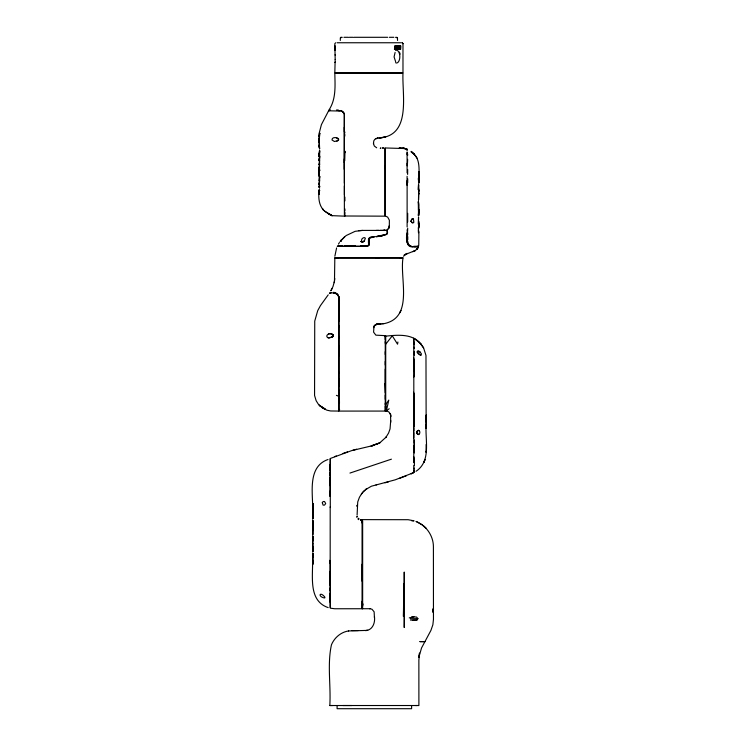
<?xml version="1.0" encoding="UTF-8"?>
<svg xmlns="http://www.w3.org/2000/svg" width="746" height="746" viewBox="0 0 746 746"><rect width="100%" height="100%" fill="white"/><g stroke="black" fill="none" stroke-linecap="round" stroke-linejoin="round"><path stroke-width="1.12" d="M312.565 502.636C311.996 487.231 309.776 465.756 328.016 459.517M313.022 534.49L312.77 520.466L312.649 527.571L312.91 522.331M312.76 518.871L312.621 508.903L312.76 518.871L313.031 513.602M312.555 541.969L312.77 551.471L312.77 536.038L313.04 541.298M312.714 540.813L312.77 536.038M312.649 509.695L312.621 512.931L312.854 503.429L313.031 508.8M319.447 137.506L318.915 135.315L319.717 133.161L318.915 142.672L319.195 138.635L319.605 148.603L318.924 146.319L319.419 144.342M319.764 170.545L318.924 168.26L319.586 165.78C318.523 203.341 319.754 124.349 319.614 160.418L319.577 164.232L318.962 164.232L319.754 164.232M329.779 584.976L329.685 571.408M330.189 506.86L330.17 607.505M334.982 48.145L335.029 46.457L335.178 47.585A3.413 0.485 90 0 1 335.178 47.865L335.178 48.313M335.495 49.786L334.833 49.786L334.833 46.485L335.402 46.485M338.712 355.917L338.721 345.631M333.471 293.103L337.024 293.859L338.908 297.011L338.889 401.786M344.344 183.18L344.27 114.287L343.253 112.273L341.64 111.079L328.604 110.781L329.35 110.734M344.419 194.827L344.428 163.924M357.092 515.122L357.726 501.965L359.451 497.237L362.146 493.022M362.09 607.692L362.09 608.745L334.767 608.755L330.319 608.177L330.245 561.104M362.09 601.229L362.09 608.745M362.09 581.246L362.09 564.209M367.694 630.239L365.633 630.622C372.627 630.156 375.294 622.826 374.473 616.774L374.427 617.408L374.128 611.823L372.012 609.258L369.624 608.605L370.1 608.699L362.547 608.736L362.547 519.626L408.155 519.71L414.067 520.829L411.811 520.857M344.96 215.995L384.852 216.163L384.852 147.988M385.262 409.442L385.262 411.074L339.794 411.083M385.262 408.584L385.262 406.197M385.262 404.724L385.262 403.11M385.262 399.324L385.262 395.1M385.262 392.853L384.833 383.556M385.262 384.283L385.262 369.111M385.262 364.99L385.262 361.428M385.262 354.509L385.262 351.627M385.262 343.337L385.262 341.584M385.309 216.004L385.309 147.969L405.255 148.566L399.352 147.997M385.719 336.148C393.636 335.336 405.637 333.966 413.75 338.274M390.717 420.53L390.046 428.922L388.563 433.081L385.747 437.613L386.297 436.96L379.714 442.91L371.06 445.977L379.015 443.301M396.331 47.362L396.182 46.756L396.462 49.152L394.373 49.152L395.902 48.788M397.049 46.951L397.049 45.851M400.378 45.851L400.378 49.152L400.341 47.147M400.555 45.851L400.555 47.147L399.968 47.147M407.12 232.771C405.031 242.152 408.09 248.605 418.058 246.339M407.12 226.924L407.12 180.495M407.456 240.296L407.456 235.969M413.769 465.607L413.75 472.61L395.268 479.809L371.387 486.215L365.531 489.628L366.845 488.649L363.153 491.838L364.897 490.178M413.778 428.148L413.806 443.217M414.058 416.8L414.049 396.49M414.216 426.824L414.216 399.66M418.581 213.757L418.571 215.631L418.851 209.374L418.45 215.631C418.515 211.23 418.982 204.068 418.366 201.625M418.487 200.077L418.683 190.099L418.879 194.146L418.786 193.289M418.581 205.458L418.45 201.625L418.711 208.61M418.571 200.077L418.692 195.293M411.904 152.576L411.205 152.109C420.781 157.08 418.972 170.312 418.888 179.189L418.795 171.673L418.888 182.975L418.795 171.673L418.506 175.273M426.152 421.882L426.152 415.158L426.152 428.344L425.975 355.45L423.616 347.934L421.08 344.065L414.263 338.404L418.879 341.761L423.616 347.934M312.658 560.591L312.649 564.433L312.621 559.621L312.555 560.61C312.994 576.854 308.294 600.838 328.193 607.617M318.971 171.711L319.213 175.758M329.592 477.645L329.667 485.59M329.788 601.929L329.704 593.48M335.299 47.986L335.327 46.793M338.926 401.898L338.926 410.57M338.926 390.195L338.889 411.074L330.627 410.971L326.972 410.207L322.403 407.913L318.794 404.761L324.995 409.293L324.613 409.013M413.704 423.588L413.694 392.237M414.44 410.44L414.431 424.148M418.459 213.328L418.45 215.631L418.851 211.034M418.487 212.657L418.45 201.625L418.469 210.167M418.692 225.516L418.692 221.348L418.786 227.213L418.823 223.175L418.683 224.91M312.546 530.658L312.77 520.466L312.583 526.732L312.798 522.526M344.801 136.108L344.801 134.355M404.369 614.545L404.248 627.535L404.239 572.051L404.369 614.545L404.351 585.209M407.67 222.01L407.708 213.337M414.384 402.747L414.422 393.981M418.599 217.273L418.45 224.835M329.564 475.043L329.583 472.917M335.019 49.814L335.057 46.821L334.945 47.576M344.866 197.056L344.894 200.898M368.477 239.121L368.468 243.205M399.269 47.632L399.269 47.352A3.87 1.669 90 0 0 399.241 46.886M399.362 46.271L399.576 46.886A3.46 1.52 -90 0 1 399.595 47.203L399.595 47.632A4.383 1.884 -90 0 1 399.548 47.968L399.343 48.826L399.436 48.22M418.357 223.931L418.487 217.254M418.702 227.213L418.823 223.175L418.767 224.966M344.932 215.286L344.932 216.126M407.624 174.415L407.68 169.491M407.577 231.586L407.698 228.183M414.44 458.193L414.366 465.728M344.223 163.001L344.26 158.907M339.458 403.306L339.477 401.777M344.932 212.368L344.95 214.4M407.698 178.76L407.717 182.621M319.512 148.603L319.111 138.635L319.008 139.782M335.178 59.419L334.823 43.66L335.737 42.755M418.879 194.146L418.888 193.671M312.555 564.396L313.04 553.131M386.988 411.111L388.871 411.969L390.568 414.338L390.717 422.255M407.12 154.674L407.148 152.669M344.288 127.333L344.344 131.902M335.187 46.364L334.833 46.252A142.449 124.2 2.8 0 0 334.889 48.994L335.28 49.907M329.713 470.614L329.667 464.655M414.282 342.116L414.375 344.969M413.685 437.967L413.778 432.615M418.515 232.649L418.45 227.362L418.515 232.649L418.487 230.094M319.018 190.305L318.943 194.072L319.624 190.193L318.943 194.072L319.027 189.82C318.477 196.468 318.393 204.423 323.316 209.794M406.999 185.316L407.092 176.298M312.76 503.447L312.621 512.931L312.705 508.921M344.95 152.669L344.978 151.214L344.736 160.763M413.778 339.206L413.769 370.697M335.178 48.779L335.075 49.795L335.038 46.485L334.926 49.786M313.031 530.658L312.947 525.995M319.409 191.424L319.064 193.988M362.547 608.736L362.565 607.981M312.872 556.945L312.677 558.027L313.115 556.936M339.29 380.833L339.355 378.604M338.852 382.773L338.87 390.708M407.092 152.128L407.092 172.895M410.971 221.254L412.23 218.774L413.396 218.802L413.825 222.103L412.314 222.784L410.971 221.254L412.128 222.756L413.685 222.746M338.759 323.037L338.759 327.429M407.652 159.308L407.475 163.421M418.87 179.18L418.338 179.18L418.786 175.562M413.806 471.509L413.834 470.819M312.816 561.552L312.649 564.433L312.798 558.334M312.826 556.218L312.844 553.14M414.384 351.319L414.366 355.255M407.344 242.478L407.391 241.629M418.851 209.374L418.571 215.631L418.487 214.167M312.621 512.931L312.621 508.903M401.926 42.755L402.98 43.66L402.98 72.744L334.823 72.744L335.178 59.428M312.677 530.658L312.816 527.935M399.063 46.886L399.278 48.816M414.375 470.633L414.375 472.302M363.889 246.357L368.282 245.975L368.888 245.359L369.233 238.431L370.258 237.62L374.576 236.762M318.915 142.672L318.962 141.945M418.758 245.509L418.888 231.81M399.241 48.229L399.25 48.136A3.646 1.539 -89.9 0 0 399.222 47.791M411.307 221.32L411.717 219.408L413.293 219.119M334.861 256.204L336.595 247.952M373.532 143.064L373.476 143.708L373.783 140.919L374.753 139.362L378.035 137.982L375.704 138.635M387.146 229.964L387.081 234.225L384.544 235.223M418.87 179.143L418.832 178.387M413.741 338.087L413.834 339.01M330.217 333.863L332.93 334.758L333.322 336.12L333.285 335.15C331.28 330.916 323.214 335.887 328.557 338.022L332.24 337.099L333.108 335.159M319.008 142.682L319.101 141.647M399.567 48.313L399.567 48.229A1.455 0.606 -90 0 1 399.595 47.94M312.649 545.223L312.695 542.92M361.568 520.531L361.661 519.664L362.09 523.067M319.614 160.418L318.99 160.409L319.68 156.679M319.381 160.409L319.708 156.156M416.669 432.438L418.441 434.638C420.306 433.986 420.362 430.871 418.478 430.19L416.893 431.608L416.911 433.398M334.805 278.584L334.208 282.669M360.831 519.617L360.71 520.475L360.551 519.766M335.29 62.067L334.823 62.515M312.835 547.322L312.844 551.462M319.046 133.693L321.423 124.601L328.622 110.772M312.854 503.429L312.863 507.672M407.726 232.724L407.726 234.99M399.623 47.8L399.884 47.175M397.898 342.013L397.562 344.214L392.284 335.831L385.719 344.214M319.475 152.865L319.018 156.474L319.521 150.226M312.863 536.038L312.872 540.337M318.99 160.409L319.279 158.618M418.879 175.478L418.842 176.354M312.863 514.656L312.854 518.852M398.774 46.597L399.231 46.7M399.222 48.415L399.259 49.189M319.614 150.226L319.018 156.474L319.708 151.447M386.67 230.104L383.845 230.477L385.216 230.421M389.188 408.752L386.4 410.897L388.778 400.098L385.719 404.724L386.4 410.897L385.719 410.356M399.11 46.513L399.119 45.842M417.303 351.851L418.478 351.189M362.556 606.106L363.06 603.971M399.52 48.546L399.847 49.096A1.268 0.485 87.5 0 0 399.977 49.152L400.714 49.152L400.714 45.851L400.22 45.851M313.04 546.165L312.77 551.471M332.902 336.558L333.285 335.15M339.439 409.964L339.607 409.442M399.324 48.863L398.728 49.003M382.968 323.848C414.31 318.495 399.558 279.097 402.98 258.135L400.126 258.135M411.223 220.387L411.466 219.79M357.959 519.123L358.35 518.218M319.12 175.758L319.614 169.612M331.979 288.777L330.851 290.809L332.977 286.576L334.478 281.158L334.823 258.135L338.106 258.135M395.1 52.462L394.075 56.92L395.632 61.666M329.07 109.821C336.25 98.892 335.057 85.613 334.823 73.192L402.98 73.192C401.935 95.199 411.913 136.956 377.83 138.001M401.059 310.467L399.912 312.705L400.425 311.725M319.764 176.56C319.129 184.766 318.477 180.756 319.782 176.41M324.445 211.043C342.563 221.497 324.006 212.424 322.375 208.628L323.577 210.111M388.209 228.994L389.403 226.952L388.619 228.313M417.294 352.634L417.611 350.956L419.541 351.403L421.415 353.818L421.108 355.329L418.45 353.912L417.145 351.804L418.534 351.441L420.436 352.345M400.388 47.511L400.388 48.788M344.512 236.836L340.363 241.219L346.107 235.577L355.152 231.316L362.453 230.411L385.085 230.411L383.453 230.421M418.282 247.271L415.466 250.46L404.201 254.955L407.26 253.379L403.465 256.204M368.039 245.537L368.459 244.865M338.46 244.054L339.43 242.525M418.282 247.271L416.641 249.584M416.65 431.748L417.564 430.684L419.14 430.591M340.568 241.322L341.463 240.091M332.632 336.707L333.22 335.793M412.622 620.364L416.818 620.196L417.9 618.667L416.557 617.045L411.745 616.83M361.95 519.869L362.09 520.727M382.987 323.848C379.611 324.137 374.436 323.111 373.504 327.662L373.998 326.338L373.578 332.138L375.863 335.15L385.253 335.653L385.262 409.647M376.348 324.296L374.1 326.216L376.348 324.296L381.019 323.997M328.212 294.838L320.454 305.599L317.731 310.616L314.737 321.097L314.56 395.464L316.136 400.686L318.337 404.201M361.306 494.132L363.488 491.521M341.323 240.091L340.176 241.49L340.95 240.725L340.652 241.21M416.725 249.528L417.76 248.297M364.58 240.809L364.095 241.378L365.372 238.319L364.701 237.648L363.227 237.806L361.791 239.121L361.53 240.986L362.761 242.133L364.374 240.977L362.603 242.096L360.644 241.462L362.603 242.096M387.295 229.703L388.853 228.034L389.412 225.534L389.309 226.812L389.375 220.219L387.659 217.114L386.008 216.321M341.192 240.231L342.004 239.373M368.729 238.431L370.268 237.209L372.972 236.594M385.262 336.819L385.225 335.653L385.262 339.616M341.108 240.632L340.717 241.2M374.716 325.387L377.299 324.062L379.369 324.016M331.802 337.229L332.688 336.577M385.253 335.653L385.253 336.493M416.016 471.313C431.542 461.047 424.912 439.916 426.152 424.577M411.867 219.24L412.361 218.932M379.938 442.788L371.695 445.875L374.212 445.306M414.17 251.15L415.466 250.46L412.808 251.71M418.431 179.171C418.748 187.097 418.814 180.83 418.469 178.061M330.795 214.932L331.606 215.286L328.921 213.86L329.863 214.596M312.649 553.131L312.705 555.378M332.94 336.642L329.396 337.798M412.771 473.076L411.139 473.813L412.986 472.983M330.375 458.454L351.674 450.612L372.067 445.791M336.847 141.125L338.637 139.94L338.078 138.42C336.269 137.283 331.877 136.891 331.989 139.959L334.404 141.507L337.938 140.668L338.684 139.138L336.409 137.796M334.646 456.645L336.315 455.955M406.365 475.78L399.408 478.391M391.417 459.163L349.958 473.067M319.596 188.253L318.934 182.873L319.605 182.891M324.958 597.732L324.249 597.994C317.386 596.352 319.959 591.009 324.79 596.987M347.524 451.899L343.011 453.428M413.974 616.793L409.265 617.893M370.426 237.89L368.953 238.813L368.888 245.359M399.38 49.189L399.716 48.621A1.576 0.681 89.8 0 0 399.763 48.35L400.555 47.511L400.043 48.891M375.881 324.51L379.742 324.016M382.446 235.512L384.815 234.813M352.905 450.258L356.597 449.232M384.992 482.802L388.442 481.869M348.643 630.929C340.931 632.076 334.404 637.671 331.448 644.796C327.14 664.527 331.01 685.378 329.816 705.52L332.641 705.52M384.311 235.167L378.781 236.37M382.577 137.581L379.574 137.945L385.841 136.742L383.91 137.236M371.34 237.676L374.091 237.014M319.475 137.059L319.717 133.161L319.008 135.455L319.512 137.46M382.642 235.792L376.236 236.808M383.686 235.223L375.658 236.622M376.003 484.909L376.665 484.769M377.942 236.165C382.269 234.822 389.552 235.4 387.062 230.663M418.487 188.514L418.571 184.644L418.804 190.743M377.112 236.454L380.376 235.969M348.475 630.948L366.957 630.407M342.498 245.732L338.348 245.76M329.518 293.141C339.616 291.285 339.971 298.214 338.824 307.277M358.472 230.654L362.453 230.411M328.66 333.947L329.331 333.9M330.646 293.122L329.415 293.122M319.614 177.343L319.046 174.368L319.642 181.213M355.329 245.76L344.298 245.714M330.338 109.811L329.294 109.821M367.349 245.816L360.598 245.779M319.68 186.668L318.934 186.668L319.903 186.696M338.535 246.348L337.257 246.385L360.868 246.348M377.336 324.053L379.033 324.016M413.666 246.311L418.627 246.208L417.965 246.227M358.229 630.575L351.655 630.566M330.702 292.628L331.317 292.618M342.871 705.52L351.702 705.52M342.181 246.311L345.426 246.311M319.53 164.232L318.999 164.223L319.577 164.232M338.609 110.716L340.269 110.697M402.737 258.135L335.057 258.135M418.832 434.386L417.368 434.088L416.529 432.577M410.431 618.704L417.9 618.667M376.32 230.421L378.791 230.411M380.143 230.421L385.076 230.411L383.155 230.411M417.844 705.52L418.898 705.52L418.87 660.145L419.522 653.011L418.842 657.357L421.537 647.985L430.899 630.463L432.866 624.794L433.463 619.339L433.407 546.492C433.314 535.87 426.423 525.799 416.65 521.706M342.274 37.3L340.344 37.86L340.279 40.48M343.915 37.3L348.457 37.3M349.305 37.3L352.867 37.3M353.679 37.3L387.696 37.3M389.356 37.3L393.897 37.3M395.539 37.3L397.459 37.86L397.534 40.48M337.155 42.755L400.649 42.755M396.163 47.707L396.163 49.152L396.201 45.851L397.105 48.248L396.48 45.851L395.902 45.851L395.902 49.152M334.926 49.422L335.495 49.422M402.98 257.678L334.823 257.678M418.301 705.52L329.816 705.52M339.766 246.311L340.913 246.311M376.226 258.135L379.444 258.135M415.513 705.52L416.967 705.52M349.287 246.292L367.246 246.301L368.683 244.949M337.957 245.77L338.525 245.779M410.421 620.057L416.818 620.196M399.25 147.997L405.628 148.668M417.788 246.842L413.75 246.814M412.594 247.01C403.772 246.674 408.118 235.307 407.074 229.768M336.614 109.923L338.404 110.082M327.96 337.677L328.706 337.761M402.635 148.09L405.572 148.659M332.949 215.687L344.391 216.154L344.344 185.941M333.639 292.255L336.026 292.936M411.018 246.264L408.426 244.641L407.708 241.322M336.409 395.352L338.87 396.303M376.683 147.792L374.278 146.002L373.494 143.484M312.705 543.75L312.593 542.818M320.165 406.038L320.911 406.402M415.942 521.417L422.189 524.858L426.003 528.271L423.653 526.033M318.906 174.564L319.018 167.869L319.633 170.219M341.388 110.501L344.204 113.131M321.815 406.98L323.419 407.931L319.857 405.787M328.697 213.916L331.327 215.212M420.446 355.338L417.462 352.345M385.719 410.86L385.719 410.197L386.391 411.027M399.921 48.742L399.781 48.285A2.844 1.222 89.9 0 0 399.791 47.94L399.791 47.222A3.152 1.361 -89.9 0 0 399.791 46.784L399.753 46.662A1.613 0.69 -89.9 0 0 399.716 46.392A1.063 0.466 -89.5 0 0 399.614 46.047L399.026 46.047L398.83 47.679A3.087 1.455 89.9 0 0 398.886 48.359L399.045 48.816L398.737 48.024M324.426 408.37L324.902 408.715M415.848 339.346L421.08 344.065M324.221 408.304L324.724 408.687M412.137 152.109L411.102 151.373L414.328 154.226M412.836 153.303L413.788 154.105M342.461 111.508L344.4 114.241L344.223 169.258M362.267 242.077L362.09 241.956M412.687 152.762L413.769 153.825M413.899 153.779L417.014 158.105M312.76 525.156L312.76 522.694M337.621 294.027L339.066 297.141M411.456 221.842L411.736 222.345M319.605 148.603L319.018 146.16A41.394 13.559 -0.3 0 1 319.409 144.51M318.999 182.845L319.549 185.978M399.436 52.117L400.154 54.15M312.779 507.718L313.115 508.725M319.148 183.721L319.363 185.139M396.471 46.756L397.086 49.152M386.4 410.897L385.719 408.211L386.055 411.027M396.48 47.958L397.357 49.152L397.357 45.851L396.807 45.851L396.807 48.248M418.478 184.644L418.347 189.95L418.571 184.644M385.719 407.596L386.055 409.312M414.291 338.777L414.412 339.514M418.581 188.496L418.898 190.51M390.717 415.363L390.195 413.48L390.736 415.541M414.133 359.786L414.431 375.975M319.484 135.837L319.074 140.034M418.776 190.099L418.888 191.256M335.14 54.682L335.178 55.157M414.254 346.918L414.375 348.587M338.759 372.17L338.843 373.457M338.88 410.552L338.889 411.074M335.318 49.385L335.299 48.145M329.676 588.277L329.788 590.207M329.657 560.33L329.788 562.969M407.083 150.86L407.064 149.135L403.679 148.212L407.064 149.135L407.036 149.685M413.713 375.434L413.788 377.271M413.769 462.063L413.788 445.306M338.768 336.353L338.824 338.162M418.776 225.768L418.515 228.826L418.87 225.814M413.806 456.664L413.844 462.604M338.768 320.864L338.693 302.083L338.703 305.599M330.264 490.644L330.31 507.56M339.355 393.366L339.393 394.979M339.411 398.401L339.43 399.735M414.17 444.159L414.375 452.962L414.44 440.009M390.717 416.193L390.727 416.697L390.717 415.988M407.633 154.04L407.652 155.429M413.797 340.316L413.806 341.463M413.816 368.244L413.806 430.964M407.13 163.402L407.148 165.836M413.816 357.949L413.834 360.588M414.356 468.003L414.366 469.187M385.262 411.074L385.262 409.955M319.53 177.352L319.549 181.222M344.811 131.958L344.811 132.975M344.913 208.927L344.922 210.969M426.152 451.246L426.162 452.412L426.143 444.513M334.982 48.266L335.029 49.45L334.982 47.968M330.189 495.381L330.254 458.538L330.17 489.945M329.872 472.787L329.881 474.932M312.76 530.648L312.77 534.481M407.745 236.631L407.745 239.718M338.908 297.011L338.917 322.169M338.917 325.648L338.926 386.139M329.723 491.11L329.723 496.314M411.615 705.52L411.615 708.7L337.099 708.7L337.099 705.52M400.22 47.511L400.22 48.788M398.019 45.851L398.019 49.152M397.105 45.851L397.049 49.152M395.427 48.788L395.427 45.851L394.867 45.851L394.867 48.788M395.147 45.851L395.147 48.788M385.719 335.653L385.719 407.447M385.719 409.106L385.719 411.074M385.309 165.789L385.309 168.773M362.547 521.034L362.547 607.375M362.09 521.034L362.09 607.375M335.196 46.485L335.29 49.786M397.021 50.364A6.36 3.273 90 0 1 399.753 58.095A6.36 3.273 90 0 1 395.548 62.711M395.632 50.551A6.36 3.273 90 0 1 396.089 50.364M334.814 50.019A142.272 124.06 2.2 0 1 334.767 46.364M335.234 48.313A3.534 0.569 90 0 1 335.234 48.835M335.178 50.019A143.241 125.216 2.4 0 1 335.131 46.364M335.402 49.907A143.26 125.048 6 0 1 335.29 46.252M403.521 608.839L403.446 616.448L404.024 583.437L403.521 608.839M357.157 505.266L357.092 506.375L357.175 505.35M322.3 502.739L323.111 505.135L324.529 505.107L325.704 503.578L324.538 501.508L323.121 501.545L322.3 502.739M319.008 186.649L319.074 187.218L319.008 186.649M433.426 608.251L432.587 611.879L433.426 608.251M357.287 516.428L356.858 517.025L357.287 516.428M380.814 147.988L380.357 148.463L380.814 147.988M358.817 518.74L358.518 519.589L358.817 518.74M425.061 459.452L423.868 462.389L425.061 459.452M340.54 37.57L341.183 37.3L340.54 37.57M424.94 641.635L419.97 641.616L424.94 641.635M382.567 148.006L383.444 147.988L382.567 148.006M398.243 45.851L397.702 45.851L397.702 49.152L398.243 49.152L398.243 45.851M402.234 42.774L402.98 43.66L402.234 42.774M396.779 37.319L397.459 37.86L396.779 37.319"/></g></svg>
